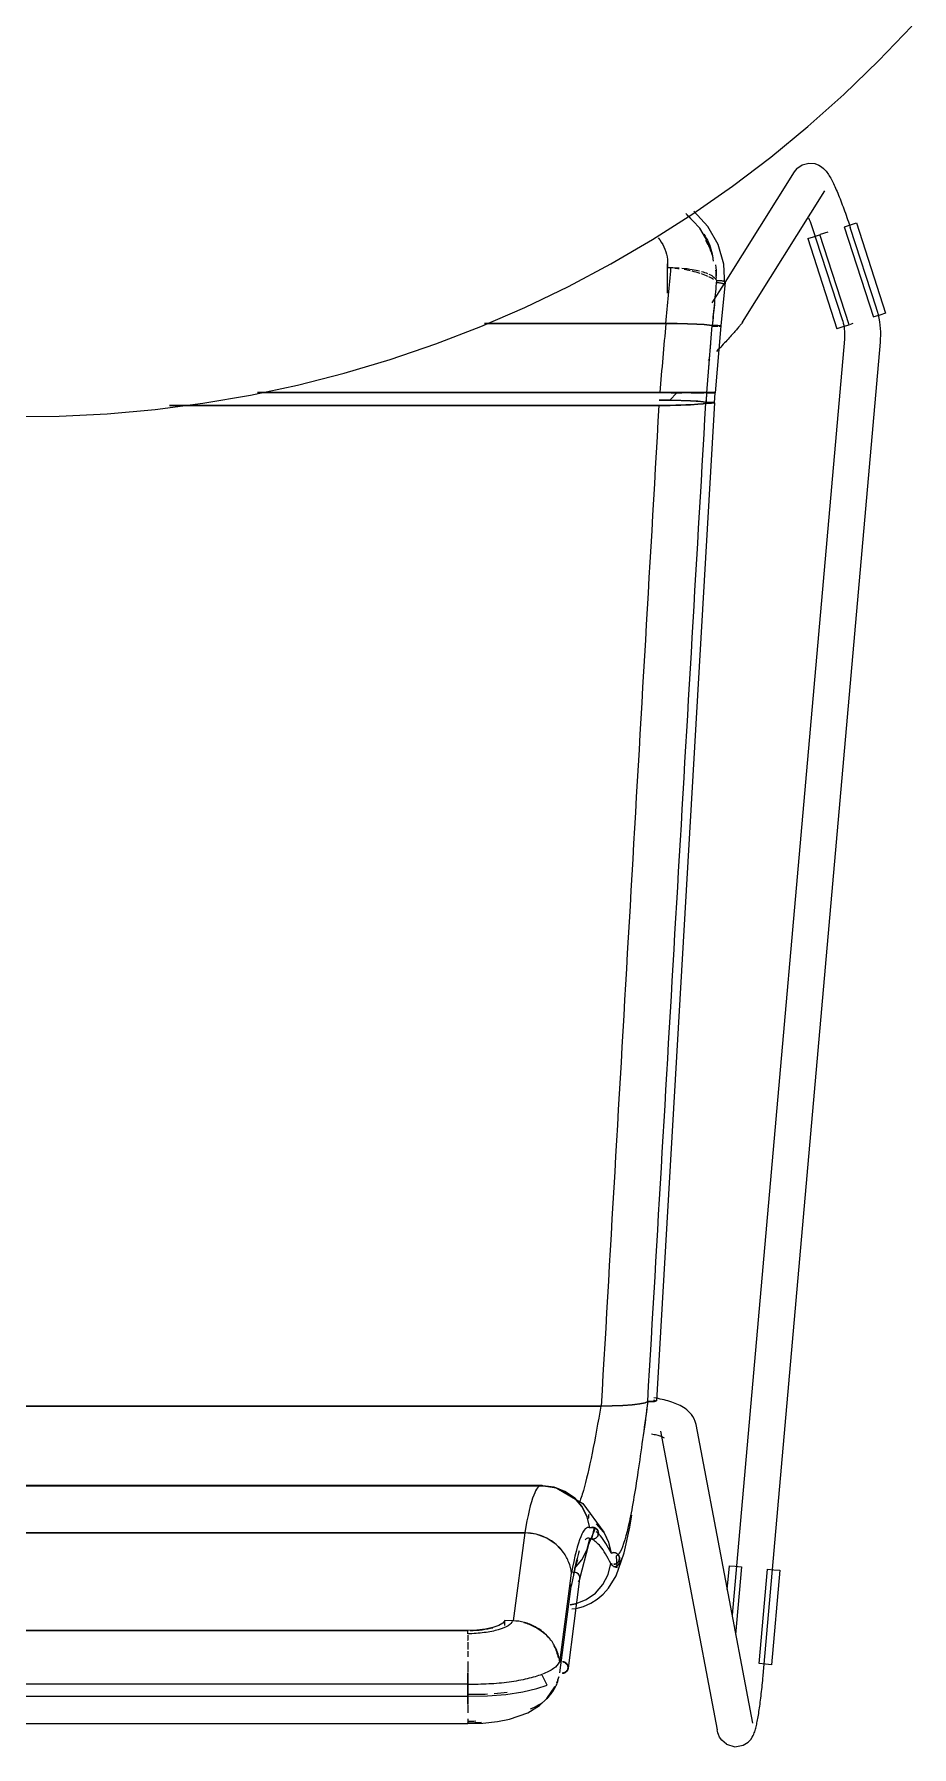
# Model space of a CAD drawing. Header units: millimetres. Extents: x 155927 to 317870, y -36033 to 97293.
# Drawn here: x 180503 to 180794, y 11464 to 12033 of the extents above; entities that cross this region are included whole.
import ezdxf

# ---------------------------------------------------------------- set-up
doc = ezdxf.new("R2010")
doc.units = ezdxf.units.MM
doc.header["$MEASUREMENT"] = 0
doc.layers.add('I-FURN', color=8, linetype='CONTINUOUS', lineweight=9)

msp = doc.modelspace()

# ---------------------------------------------------------------- linework, layer by layer
at = {"layer": 'I-FURN'}
for p, q in [((180783.28, 12024.23), (180794.32, 12035.81)), ((180771.78, 12013.1), (180783.28, 12024.23)), ((180759.85, 12002.44), (180771.78, 12013.1)), ((180747.5, 11992.27), (180759.85, 12002.44)), ((180734.76, 11982.6), (180747.5, 11992.27)), ((180755.25, 11987.37), (180732.22, 11950.6)), ((180756.15, 11988.49), (180755.25, 11987.37)), ((180756.15, 11988.49), (180757.88, 11989.71)), ((180757.88, 11989.71), (180760.11, 11990.3)), ((180760.11, 11990.3), (180762.08, 11990.13)), ((180762.08, 11990.13), (180763.46, 11989.61)), ((180763.46, 11989.61), (180764.37, 11989.04)), ((180764.37, 11989.04), (180765, 11988.52)), ((180765, 11988.52), (180765.47, 11988.06)), ((180765.47, 11988.06), (180765.84, 11987.63)), ((180765.84, 11987.63), (180766.15, 11987.23)), ((180766.15, 11987.23), (180766.43, 11986.84)), ((180766.43, 11986.84), (180766.68, 11986.45)), ((180766.68, 11986.45), (180766.92, 11986.06)), ((180766.92, 11986.06), (180767.16, 11985.66)), ((180721.64, 11973.44), (180734.76, 11982.6)), ((180738.12, 11937.41), (180765.42, 11981)), ((180767.16, 11985.66), (180767.39, 11985.25)), ((180767.39, 11985.25), (180767.62, 11984.82)), ((180767.62, 11984.82), (180767.85, 11984.38)), ((180767.85, 11984.38), (180768.08, 11983.93)), ((180768.08, 11983.93), (180768.31, 11983.45)), ((180768.31, 11983.45), (180768.54, 11982.96)), ((180768.54, 11982.96), (180768.78, 11982.45)), ((180768.78, 11982.45), (180769.01, 11981.92)), ((180769.01, 11981.92), (180769.25, 11981.38)), ((180769.25, 11981.38), (180769.5, 11980.82)), ((180769.5, 11980.82), (180769.74, 11980.24)), ((180769.74, 11980.24), (180769.99, 11979.64)), ((180769.99, 11979.64), (180770.24, 11979.03)), ((180770.24, 11979.03), (180770.49, 11978.41)), ((180770.49, 11978.41), (180770.74, 11977.77)), ((180770.74, 11977.77), (180770.99, 11977.11)), ((180770.99, 11977.11), (180771.25, 11976.45)), ((180771.25, 11976.45), (180771.5, 11975.77)), ((180771.5, 11975.77), (180771.76, 11975.08)), ((180771.76, 11975.08), (180772.01, 11974.38)), ((180708.16, 11964.82), (180721.64, 11973.44)), ((180723.93, 11968.6), (180719.25, 11973.51)), ((180726.62, 11969.18), (180721.87, 11974.33)), ((180730.01, 11963.17), (180726.62, 11969.18)), ((180760.06, 11972.11), (180760.29, 11971.49)), ((180760.29, 11971.49), (180760.53, 11970.85)), ((180760.53, 11970.85), (180760.76, 11970.21)), ((180760.76, 11970.21), (180761, 11969.55)), ((180761, 11969.55), (180761.23, 11968.88)), ((180771.89, 11969.09), (180781.58, 11939.09)), ((180772.01, 11974.38), (180772.27, 11973.68)), ((180772.01, 11969.13), (180773.98, 11969.77)), ((180772.27, 11973.68), (180772.52, 11972.96)), ((180772.52, 11972.96), (180772.77, 11972.24)), ((180772.77, 11972.24), (180773.02, 11971.51)), ((180773.02, 11971.51), (180773.27, 11970.78)), ((180773.27, 11970.78), (180773.52, 11970.04)), ((180773.52, 11970.04), (180773.76, 11969.3)), ((180773.76, 11969.3), (180773.91, 11968.84)), ((180773.98, 11969.77), (180775.93, 11970.4)), ((180775.93, 11970.4), (180785.62, 11940.39)), ((180694.35, 11956.74), (180708.16, 11964.82)), ((180727.3, 11962.77), (180723.93, 11968.6)), ((180759.78, 11965.18), (180761.73, 11965.81)), ((180759.78, 11965.18), (180769.47, 11935.18)), ((180761.23, 11968.88), (180761.47, 11968.21)), ((180761.47, 11968.21), (180761.7, 11967.53)), ((180761.7, 11967.53), (180761.93, 11966.85)), ((180761.73, 11965.81), (180763.7, 11966.45)), ((180761.93, 11966.85), (180762.16, 11966.16)), ((180762.16, 11966.16), (180762.39, 11965.46)), ((180762.39, 11965.46), (180762.5, 11965.14)), ((180762.5, 11965.14), (180771.21, 11938.32)), ((180773.51, 11936.48), (180763.82, 11966.49)), ((180766.4, 11967.32), (180763.92, 11966.52)), ((180782.63, 11942.03), (180773.91, 11968.84)), ((180731.88, 11956.65), (180730.01, 11963.17)), ((180680.23, 11949.22), (180694.35, 11956.74)), ((180713.17, 11955.53), (180714.22, 11955.53)), ((180713.23, 11947.02), (180713.23, 11956.77)), ((180732.17, 11949.74), (180731.88, 11956.65)), ((180665.82, 11942.28), (180680.23, 11949.22)), ((180731.99, 11950.23), (180727.95, 11943.78)), ((180732.29, 11950.64), (180730.87, 11936.15)), ((180651.14, 11935.91), (180665.82, 11942.28)), ((180782.64, 11941.98), (180782.63, 11942.03)), ((180782.97, 11940.89), (180782.64, 11941.98)), ((180783.25, 11939.78), (180782.97, 11940.89)), ((180636.22, 11930.14), (180651.14, 11935.91)), ((180712.52, 11936.98), (180652.4, 11936.98)), ((180652.4, 11936.98), (180712.52, 11936.98)), ((180716.28, 11936.95), (180712.52, 11936.98)), ((180712.64, 11936.98), (180716.28, 11936.95)), ((180716.37, 11936.95), (180719.82, 11936.88)), ((180719.81, 11936.88), (180716.38, 11936.95)), ((180722.91, 11936.76), (180719.81, 11936.88)), ((180719.88, 11936.87), (180722.92, 11936.76)), ((180725.39, 11936.61), (180722.91, 11936.76)), ((180722.95, 11936.76), (180725.39, 11936.61)), ((180727.13, 11936.43), (180725.39, 11936.61)), ((180725.41, 11936.61), (180727.13, 11936.43)), ((180727.13, 11936.43), (180728.01, 11936.24)), ((180728.02, 11936.24), (180727.13, 11936.43)), ((180728.01, 11936.24), (180728.48, 11936.25)), ((180728.49, 11936.25), (180728.02, 11936.24)), ((180728.03, 11936.05), (180728.5, 11936.04)), ((180728.5, 11936.04), (180728.03, 11936.05)), ((180728.48, 11936.25), (180728.98, 11936.25)), ((180728.99, 11936.25), (180728.49, 11936.25)), ((180728.5, 11936.04), (180729, 11936.04)), ((180729, 11936.04), (180728.5, 11936.04)), ((180728.98, 11936.25), (180729.47, 11936.24)), ((180729.48, 11936.24), (180728.99, 11936.25)), ((180729, 11936.04), (180729.49, 11936.05)), ((180729.49, 11936.05), (180729, 11936.04)), ((180730.86, 11936.15), (180729.04, 11913.94)), ((180729.47, 11936.24), (180729.93, 11936.23)), ((180729.93, 11936.23), (180729.48, 11936.24)), ((180729.49, 11936.05), (180729.94, 11936.06)), ((180729.94, 11936.06), (180729.49, 11936.05)), ((180730.31, 11936.22), (180729.93, 11936.23)), ((180729.93, 11936.23), (180730.31, 11936.22)), ((180730.61, 11936.2), (180730.31, 11936.22)), ((180730.31, 11936.22), (180730.6, 11936.2)), ((180730.32, 11936.07), (180730.62, 11936.1)), ((180730.61, 11936.1), (180730.32, 11936.07)), ((180730.8, 11936.17), (180730.61, 11936.2)), ((180730.8, 11936.12), (180730.61, 11936.1)), ((180730.62, 11936.1), (180730.8, 11936.12)), ((180730.8, 11936.17), (180730.86, 11936.15)), ((180730.87, 11936.15), (180730.8, 11936.17)), ((180730.8, 11936.12), (180730.87, 11936.15)), ((180730.86, 11936.15), (180730.8, 11936.12)), ((180736.11, 11934.89), (180735.86, 11934.59)), ((180736.36, 11935.17), (180736.11, 11934.89)), ((180736.59, 11935.43), (180736.36, 11935.17)), ((180736.8, 11935.69), (180736.59, 11935.43)), ((180737, 11935.93), (180736.8, 11935.69)), ((180737.19, 11936.16), (180737, 11935.93)), ((180737.37, 11936.38), (180737.19, 11936.16)), ((180737.54, 11936.6), (180737.37, 11936.38)), ((180737.72, 11936.83), (180737.54, 11936.6)), ((180737.9, 11937.09), (180737.72, 11936.83)), ((180738.12, 11937.41), (180737.9, 11937.09)), ((180771.42, 11935.81), (180769.47, 11935.18)), ((180771.21, 11938.32), (180771.4, 11937.68)), ((180771.4, 11937.68), (180771.57, 11937.04)), ((180773.39, 11936.44), (180771.42, 11935.81)), ((180771.57, 11937.04), (180771.71, 11936.4)), ((180771.71, 11936.4), (180771.83, 11935.74)), ((180771.83, 11935.74), (180771.91, 11935.09)), ((180771.91, 11935.09), (180771.98, 11934.43)), ((180774.77, 11936.89), (180773.61, 11936.51)), ((180783.67, 11939.76), (180781.7, 11939.13)), ((180783.49, 11938.67), (180783.25, 11939.78)), ((180783.69, 11937.54), (180783.49, 11938.67)), ((180785.62, 11940.39), (180783.67, 11939.76)), ((180783.84, 11936.41), (180783.69, 11937.54)), ((180783.95, 11935.27), (180783.84, 11936.41)), ((180784.01, 11934.13), (180783.95, 11935.27)), ((180621.08, 11924.97), (180636.22, 11930.14)), ((180730.84, 11929.11), (180730.4, 11928.63)), ((180731.27, 11929.57), (180730.84, 11929.11)), ((180731.69, 11930.02), (180731.27, 11929.57)), ((180732.11, 11930.47), (180731.69, 11930.02)), ((180732.51, 11930.9), (180732.11, 11930.47)), ((180732.9, 11931.33), (180732.51, 11930.9)), ((180733.28, 11931.74), (180732.9, 11931.33)), ((180733.65, 11932.14), (180733.28, 11931.74)), ((180734.01, 11932.53), (180733.65, 11932.14)), ((180734.35, 11932.91), (180734.01, 11932.53)), ((180734.68, 11933.27), (180734.35, 11932.91)), ((180771.95, 11931.76), (180734.67, 11507.41)), ((180734.99, 11933.62), (180734.68, 11933.27)), ((180735.3, 11933.96), (180734.99, 11933.62)), ((180735.58, 11934.28), (180735.3, 11933.96)), ((180735.86, 11934.59), (180735.58, 11934.28)), ((180744.96, 11487.39), (180783.91, 11930.71)), ((180772, 11932.44), (180771.96, 11931.78)), ((180771.96, 11931.78), (180771.96, 11931.76)), ((180771.98, 11934.43), (180772.01, 11933.77)), ((180772.02, 11933.11), (180772, 11932.44)), ((180772.01, 11933.77), (180772.02, 11933.11)), ((180783.91, 11930.71), (180783.99, 11931.85)), ((180783.99, 11931.85), (180784.02, 11932.99)), ((180784.02, 11932.99), (180784.01, 11934.13)), ((180605.75, 11920.4), (180621.08, 11924.97)), ((180727.14, 11925.19), (180726.65, 11924.68)), ((180729.95, 11928.16), (180729.49, 11927.67)), ((180730.4, 11928.63), (180729.95, 11928.16)), ((180590.24, 11916.46), (180605.75, 11920.4)), ((180558.82, 11910.44), (180574.59, 11913.13)), ((180574.59, 11913.13), (180590.24, 11916.46)), ((180576.94, 11914.01), (180710.58, 11914.01)), ((180710.58, 11914.01), (180576.94, 11914.01)), ((180710.58, 11914.01), (180714.36, 11914.01)), ((180714.36, 11914.01), (180710.58, 11914.01)), ((180713.8, 11911.33), (180716.37, 11914)), ((180714.36, 11914.01), (180717.93, 11914)), ((180717.93, 11914), (180714.36, 11914.01)), ((180717.92, 11913.89), (180714.37, 11913.88)), ((180714.37, 11913.88), (180717.93, 11913.89)), ((180717.93, 11914), (180721.06, 11913.99)), ((180721.06, 11913.99), (180717.93, 11914)), ((180723.54, 11913.91), (180721.05, 11913.9)), ((180721.05, 11913.9), (180723.55, 11913.91)), ((180723.57, 11913.98), (180721.06, 11913.99)), ((180721.07, 11913.99), (180723.56, 11913.98)), ((180725.3, 11913.92), (180723.54, 11913.91)), ((180723.55, 11913.91), (180725.3, 11913.92)), ((180723.57, 11913.98), (180725.31, 11913.97)), ((180725.32, 11913.97), (180723.57, 11913.98)), ((180725.31, 11913.97), (180726.2, 11913.95)), ((180726.2, 11913.95), (180725.32, 11913.97)), ((180726.66, 11913.94), (180726.19, 11913.94)), ((180726.2, 11913.95), (180726.67, 11913.95)), ((180726.67, 11913.95), (180726.2, 11913.95)), ((180726.2, 11913.94), (180726.67, 11913.94)), ((180727.16, 11913.94), (180726.66, 11913.94)), ((180726.67, 11913.95), (180727.17, 11913.95)), ((180727.17, 11913.95), (180726.67, 11913.95)), ((180726.67, 11913.94), (180727.16, 11913.94)), ((180727.65, 11913.94), (180727.16, 11913.94)), ((180727.16, 11913.94), (180727.65, 11913.94)), ((180727.17, 11913.95), (180727.66, 11913.95)), ((180727.66, 11913.95), (180727.17, 11913.95)), ((180728.1, 11913.94), (180727.65, 11913.94)), ((180727.65, 11913.94), (180728.11, 11913.94)), ((180727.66, 11913.95), (180728.11, 11913.95)), ((180728.11, 11913.95), (180727.66, 11913.95)), ((180728.48, 11913.94), (180728.1, 11913.94)), ((180728.11, 11913.95), (180728.49, 11913.95)), ((180728.49, 11913.95), (180728.11, 11913.95)), ((180728.11, 11913.94), (180728.49, 11913.94)), ((180728.78, 11913.94), (180728.48, 11913.94)), ((180728.49, 11913.95), (180728.78, 11913.95)), ((180728.79, 11913.95), (180728.49, 11913.95)), ((180728.49, 11913.94), (180728.78, 11913.94)), ((180728.77, 11910.59), (180729.04, 11913.94)), ((180728.78, 11913.95), (180728.97, 11913.95)), ((180728.97, 11913.94), (180728.78, 11913.94)), ((180728.78, 11913.94), (180728.97, 11913.94)), ((180728.97, 11913.95), (180728.79, 11913.95)), ((180728.97, 11913.95), (180729.04, 11913.94)), ((180729.04, 11913.94), (180728.97, 11913.95)), ((180729.04, 11913.94), (180728.97, 11913.94)), ((180728.97, 11913.94), (180729.04, 11913.94)), ((180511.04, 11906.17), (180527.02, 11906.95)), ((180527.02, 11906.95), (180542.95, 11908.38)), ((180542.95, 11908.38), (180558.82, 11910.44)), ((180547.71, 11909.69), (180710.31, 11909.69)), ((180710.31, 11909.69), (180547.71, 11909.69)), ((180728.76, 11910.59), (180709.48, 11578.68)), ((180710.31, 11909.69), (180714.1, 11909.72)), ((180714.1, 11911.45), (180710.42, 11911.48)), ((180717.65, 11911.37), (180714.1, 11911.45)), ((180714.1, 11909.72), (180717.66, 11909.8)), ((180720.77, 11911.25), (180717.65, 11911.37)), ((180717.66, 11909.8), (180720.79, 11909.92)), ((180723.27, 11911.09), (180720.77, 11911.25)), ((180720.79, 11909.92), (180723.29, 11910.08)), ((180725.02, 11910.9), (180723.27, 11911.09)), ((180723.29, 11910.08), (180725.04, 11910.28)), ((180725.92, 11910.69), (180725.02, 11910.9)), ((180725.04, 11910.28), (180725.93, 11910.49)), ((180726.39, 11910.69), (180725.92, 11910.69)), ((180725.93, 11910.49), (180726.4, 11910.48)), ((180726.89, 11910.7), (180726.39, 11910.69)), ((180726.4, 11910.48), (180726.9, 11910.47)), ((180727.38, 11910.69), (180726.89, 11910.7)), ((180726.9, 11910.47), (180727.39, 11910.48)), ((180727.83, 11910.68), (180727.38, 11910.69)), ((180727.39, 11910.48), (180727.84, 11910.49)), ((180728.21, 11910.66), (180727.83, 11910.68)), ((180727.84, 11910.49), (180728.22, 11910.51)), ((180728.51, 11910.64), (180728.21, 11910.66)), ((180728.22, 11910.51), (180728.51, 11910.53)), ((180728.7, 11910.61), (180728.51, 11910.64)), ((180728.51, 11910.53), (180728.7, 11910.56)), ((180728.76, 11910.59), (180728.7, 11910.61)), ((180728.7, 11910.56), (180728.76, 11910.59)), ((180495.04, 11906.02), (180511.04, 11906.17)), ((180307.66, 11576.96), (180691.06, 11576.96)), ((180691.06, 11576.96), (180307.66, 11576.96)), ((180691.06, 11576.96), (180694.83, 11577.02)), ((180694.83, 11577.02), (180691.14, 11576.96)), ((180694.83, 11577.02), (180698.36, 11577.17)), ((180698.37, 11577.17), (180694.89, 11577.02)), ((180698.36, 11577.17), (180701.47, 11577.41)), ((180701.47, 11577.41), (180698.41, 11577.17)), ((180701.47, 11577.41), (180703.96, 11577.72)), ((180703.96, 11577.72), (180701.5, 11577.41)), ((180703.96, 11577.72), (180705.71, 11578.09)), ((180705.71, 11578.09), (180703.97, 11577.72)), ((180706.61, 11578.49), (180705.71, 11578.09)), ((180705.71, 11578.09), (180706.61, 11578.49)), ((180706.61, 11578.49), (180707.08, 11578.47)), ((180707.08, 11578.47), (180706.61, 11578.49)), ((180707.08, 11578.47), (180707.58, 11578.47)), ((180707.58, 11578.47), (180707.08, 11578.47)), ((180707.58, 11578.47), (180708.07, 11578.47)), ((180708.07, 11578.47), (180707.58, 11578.47)), ((180708.07, 11578.47), (180708.52, 11578.5)), ((180708.53, 11578.5), (180708.07, 11578.47)), ((180708.52, 11578.5), (180708.91, 11578.53)), ((180708.91, 11578.53), (180708.53, 11578.5)), ((180708.94, 11578.82), (180708.56, 11578.86)), ((180708.56, 11578.86), (180708.94, 11578.82)), ((180709.37, 11579.58), (180708.67, 11579.7)), ((180708.91, 11578.53), (180709.21, 11578.57)), ((180709.21, 11578.57), (180708.91, 11578.53)), ((180709.23, 11578.78), (180708.94, 11578.82)), ((180708.94, 11578.82), (180709.23, 11578.78)), ((180710.06, 11579.46), (180709.37, 11579.58)), ((180709.47, 11578.68), (180709.41, 11578.73)), ((180709.42, 11578.73), (180709.48, 11578.68)), ((180710.75, 11579.32), (180710.06, 11579.46)), ((180711.41, 11579.18), (180710.75, 11579.32)), ((180712.07, 11579.03), (180711.41, 11579.18)), ((180712.71, 11578.87), (180712.07, 11579.03)), ((180713.34, 11578.69), (180712.71, 11578.87)), ((180713.96, 11578.51), (180713.34, 11578.69)), ((180714.56, 11578.32), (180713.96, 11578.51)), ((180715.16, 11578.11), (180714.56, 11578.32)), ((180715.74, 11577.89), (180715.16, 11578.11)), ((180716.31, 11577.66), (180715.74, 11577.89)), ((180716.87, 11577.4), (180716.31, 11577.66)), ((180717.42, 11577.13), (180716.87, 11577.4)), ((180717.95, 11576.84), (180717.42, 11577.13)), ((180718.5, 11576.52), (180717.95, 11576.84)), ((180719.03, 11576.16), (180718.5, 11576.52)), ((180719.56, 11575.76), (180719.03, 11576.16)), ((180720.09, 11575.31), (180719.56, 11575.76)), ((180720.62, 11574.79), (180720.09, 11575.31)), ((180721.13, 11574.19), (180720.62, 11574.79)), ((180721.61, 11573.5), (180721.13, 11574.19)), ((180722.05, 11572.71), (180721.61, 11573.5)), ((180722.41, 11571.82), (180722.05, 11572.71)), ((180722.67, 11570.83), (180722.41, 11571.82)), ((180741.48, 11471.54), (180722.67, 11570.83)), ((180708.33, 11567.57), (180707.84, 11567.67)), ((180708.8, 11567.47), (180708.33, 11567.57)), ((180709.24, 11567.37), (180708.8, 11567.47)), ((180709.67, 11567.26), (180709.24, 11567.37)), ((180710.06, 11567.15), (180709.67, 11567.26)), ((180710.43, 11567.04), (180710.06, 11567.15)), ((180710.76, 11566.94), (180710.43, 11567.04)), ((180711.07, 11566.83), (180710.76, 11566.94)), ((180710.88, 11568.6), (180729.69, 11469.3)), ((180711.33, 11566.73), (180711.07, 11566.83)), ((180711.57, 11566.63), (180711.33, 11566.73)), ((180711.76, 11566.55), (180711.57, 11566.63)), ((180711.91, 11566.47), (180711.76, 11566.55)), ((180712, 11566.42), (180711.91, 11566.47)), ((180712.07, 11566.38), (180712, 11566.42)), ((180712.1, 11566.37), (180712.07, 11566.38)), ((180326.97, 11550.46), (180671.75, 11550.46)), ((180671.75, 11550.46), (180326.97, 11550.46)), ((180671.21, 11550.61), (180366.41, 11550.61)), ((180671.21, 11550.61), (180676.25, 11549.81)), ((180675.54, 11549.98), (180671.75, 11550.46)), ((180671.75, 11550.45), (180675.54, 11549.98)), ((180675.54, 11549.98), (180679.11, 11548.61)), ((180679.11, 11548.62), (180675.54, 11549.98)), ((180676.25, 11549.81), (180679.43, 11548.44)), ((180676.4, 11549.74), (180685.05, 11544.63)), ((180682.25, 11546.45), (180679.11, 11548.62)), ((180679.11, 11548.61), (180682.25, 11546.44)), ((180684.76, 11543.58), (180682.25, 11546.45)), ((180682.25, 11546.44), (180684.75, 11543.57)), ((180684.75, 11543.57), (180686.5, 11540.18)), ((180686.51, 11540.18), (180684.76, 11543.58)), ((180685.05, 11544.63), (180692.04, 11535.09)), ((180687.4, 11536.47), (180686.51, 11540.18)), ((180687.05, 11531.11), (180689.22, 11536.43)), ((180687.4, 11536.46), (180687.87, 11536.63)), ((180687.87, 11536.63), (180687.4, 11536.47)), ((180688.37, 11536.67), (180687.87, 11536.63)), ((180687.87, 11536.63), (180688.37, 11536.66)), ((180688.08, 11532.68), (180688.92, 11536.57)), ((180688.86, 11536.58), (180688.37, 11536.67)), ((180688.37, 11536.66), (180688.86, 11536.58)), ((180688.86, 11536.58), (180689.31, 11536.38)), ((180689.31, 11536.38), (180688.86, 11536.58)), ((180689.31, 11536.38), (180689.69, 11536.07)), ((180689.7, 11536.07), (180689.31, 11536.38)), ((180689.58, 11537.85), (180691.98, 11535.01)), ((180691.99, 11535.01), (180689.59, 11537.85)), ((180698.74, 11528.18), (180700.63, 11536.7)), ((180700.63, 11536.7), (180701.37, 11540.76)), ((180333, 11534.86), (180665.72, 11534.86)), ((180665.72, 11534.86), (180333, 11534.86)), ((180665.72, 11534.86), (180661.86, 11505.58)), ((180669.49, 11534.38), (180665.72, 11534.86)), ((180673.03, 11533.06), (180669.49, 11534.38)), ((180676.14, 11530.99), (180673.03, 11533.06)), ((180678.63, 11528.25), (180676.14, 11530.99)), ((180684.08, 11519.5), (180687.05, 11531.11)), ((180686.51, 11529.25), (180687.4, 11532.96)), ((180687.87, 11532.8), (180687.4, 11532.96)), ((180687.4, 11532.96), (180687.87, 11532.8)), ((180688.37, 11532.76), (180687.87, 11532.8)), ((180687.87, 11532.8), (180688.37, 11532.76)), ((180688.86, 11532.84), (180688.37, 11532.76)), ((180688.37, 11532.76), (180688.86, 11532.84)), ((180689.31, 11533.05), (180688.86, 11532.84)), ((180688.86, 11532.84), (180689.31, 11533.04)), ((180689.69, 11533.36), (180689.31, 11533.05)), ((180689.31, 11533.04), (180689.7, 11533.36)), ((180689.69, 11536.07), (180689.99, 11535.66)), ((180689.99, 11533.76), (180689.69, 11533.36)), ((180689.99, 11535.66), (180689.7, 11536.07)), ((180689.7, 11533.36), (180689.99, 11533.76)), ((180689.99, 11535.66), (180690.17, 11535.2)), ((180690.18, 11535.2), (180689.99, 11535.66)), ((180690.17, 11534.22), (180689.99, 11533.76)), ((180689.99, 11533.76), (180690.18, 11534.22)), ((180690.17, 11535.2), (180690.24, 11534.71)), ((180690.24, 11534.71), (180690.17, 11534.22)), ((180690.25, 11534.71), (180690.18, 11535.2)), ((180690.18, 11534.22), (180690.25, 11534.71)), ((180691.98, 11535.01), (180693.62, 11531.69)), ((180693.63, 11531.69), (180691.99, 11535.01)), ((180692.04, 11535.09), (180692.93, 11533.34)), ((180693.62, 11531.69), (180694.41, 11528.08)), ((180694.41, 11528.08), (180693.63, 11531.69)), ((180682.25, 11522.98), (180684.76, 11525.85)), ((180683.25, 11525.88), (180682.49, 11523.44)), ((180684.76, 11525.85), (180686.51, 11529.25)), ((180694.41, 11528.08), (180694.89, 11528.23)), ((180694.89, 11528.23), (180694.41, 11528.08)), ((180694.89, 11528.23), (180695.39, 11528.26)), ((180695.39, 11528.26), (180694.89, 11528.23)), ((180695.39, 11528.26), (180695.88, 11528.17)), ((180695.88, 11528.17), (180695.39, 11528.26)), ((180695.88, 11528.17), (180696.33, 11527.96)), ((180696.33, 11527.96), (180695.88, 11528.17)), ((180696.07, 11520.55), (180698.74, 11528.18)), ((180696.44, 11523.35), (180696.24, 11527.19)), ((180696.67, 11524.96), (180696.28, 11524.65)), ((180696.28, 11524.65), (180696.67, 11524.96)), ((180696.33, 11527.96), (180696.7, 11527.64)), ((180696.71, 11527.64), (180696.33, 11527.96)), ((180696.97, 11525.36), (180696.67, 11524.96)), ((180696.67, 11524.96), (180696.97, 11525.35)), ((180696.7, 11527.64), (180696.99, 11527.24)), ((180697, 11527.24), (180696.71, 11527.64)), ((180697.16, 11525.81), (180696.97, 11525.36)), ((180696.97, 11525.35), (180697.17, 11525.81)), ((180696.99, 11527.24), (180697.18, 11526.78)), ((180697.18, 11526.78), (180697, 11527.24)), ((180697.23, 11526.29), (180697.16, 11525.81)), ((180697.17, 11525.81), (180697.24, 11526.29)), ((180697.18, 11526.78), (180697.23, 11526.29)), ((180697.24, 11526.29), (180697.18, 11526.78)), ((180677.42, 11491.78), (180681.26, 11521.48)), ((180680.24, 11489.8), (180684.09, 11519.58)), ((180682.49, 11523.44), (180681.12, 11517.15)), ((180682.23, 11521.67), (180681.73, 11521.64)), ((180682.72, 11521.6), (180682.23, 11521.67)), ((180683.17, 11521.4), (180682.72, 11521.6)), ((180683.56, 11521.1), (180683.17, 11521.4)), ((180683.85, 11520.72), (180683.56, 11521.1)), ((180684.04, 11520.28), (180683.85, 11520.72)), ((180683.85, 11518.9), (180684.04, 11519.34)), ((180684.11, 11519.81), (180684.04, 11520.28)), ((180684.04, 11519.34), (180684.11, 11519.81)), ((180691.72, 11517.64), (180693.46, 11520.96)), ((180693.46, 11520.96), (180694.36, 11524.59)), ((180693.57, 11516.43), (180696.07, 11520.55)), ((180694.83, 11524.43), (180694.36, 11524.59)), ((180694.36, 11524.59), (180694.83, 11524.42)), ((180695.27, 11523.67), (180696.44, 11523.35)), ((180695.82, 11524.46), (180695.33, 11524.38)), ((180695.33, 11524.38), (180695.83, 11524.46)), ((180696.28, 11524.65), (180695.82, 11524.46)), ((180695.83, 11524.46), (180696.28, 11524.65)), ((180733.63, 11523.89), (180732.93, 11516)), ((180733.63, 11523.89), (180735.67, 11523.71)), ((180735.67, 11523.71), (180737.73, 11523.53)), ((180735.88, 11501.04), (180737.86, 11523.52)), ((180746.3, 11522.78), (180743.54, 11491.37)), ((180746.43, 11522.77), (180748.49, 11522.59)), ((180750.54, 11522.41), (180747.78, 11491)), ((180748.49, 11522.59), (180750.54, 11522.41)), ((180677.4, 11488.24), (180681.24, 11517.93)), ((180683.56, 11518.51), (180683.85, 11518.9)), ((180686.15, 11512.64), (180689.24, 11514.81)), ((180689.24, 11514.81), (180691.72, 11517.64)), ((180689.85, 11512.79), (180691.83, 11514.47)), ((180691.83, 11514.47), (180693.57, 11516.43)), ((180682.63, 11511.25), (180680.89, 11510.87)), ((180680.9, 11510.87), (180682.64, 11511.24)), ((180681.36, 11509.58), (180682.78, 11509.73)), ((180682.64, 11511.24), (180686.15, 11512.64)), ((180682.78, 11509.73), (180685.29, 11510.38)), ((180685.29, 11510.38), (180687.65, 11511.41)), ((180687.65, 11511.41), (180689.85, 11512.79)), ((180646.79, 11502.39), (180351.93, 11502.39)), ((180351.93, 11502.33), (180646.79, 11502.33)), ((180649.82, 11502.5), (180646.79, 11502.39)), ((180652.67, 11502.82), (180649.82, 11502.5)), ((180655.17, 11503.33), (180652.67, 11502.82)), ((180657.15, 11504), (180655.17, 11503.33)), ((180658.5, 11504.79), (180657.15, 11504)), ((180659.14, 11505.65), (180658.5, 11504.79)), ((180659.14, 11503.98), (180659.14, 11505.65)), ((180661.86, 11505.58), (180659.14, 11505.65)), ((180659.14, 11503.98), (180659.14, 11505.63)), ((180646.79, 11500.8), (180646.79, 11499.2)), ((180646.79, 11499), (180646.79, 11499.15)), ((180646.79, 11498.48), (180646.79, 11496.02)), ((180646.79, 11495.49), (180646.79, 11493.65)), ((180646.79, 11492.03), (180646.79, 11488.47)), ((180677.85, 11491.77), (180678.17, 11494.21)), ((180745.73, 11491.17), (180743.67, 11491.36)), ((180747.78, 11491), (180745.73, 11491.17)), ((180646.79, 11484.46), (180646.79, 11488.27)), ((180646.79, 11488.27), (180646.79, 11484.46)), ((180673.21, 11484.22), (180671.46, 11487.76)), ((180744.66, 11484.24), (180744.74, 11484.98)), ((180744.74, 11484.98), (180744.81, 11485.73)), ((180744.81, 11485.73), (180744.88, 11486.48)), ((180744.88, 11486.48), (180744.95, 11487.23)), ((180744.95, 11487.23), (180744.96, 11487.39)), ((180646.79, 11484.49), (180351.93, 11484.49)), ((180351.93, 11480.53), (180646.79, 11480.53)), ((180646.79, 11484.38), (180646.79, 11480.53)), ((180646.79, 11484.16), (180646.79, 11484.38)), ((180646.79, 11483.82), (180646.79, 11484.16)), ((180646.79, 11483.41), (180646.79, 11483.82)), ((180646.79, 11482.93), (180646.79, 11483.41)), ((180646.79, 11482.43), (180646.79, 11482.93)), ((180646.79, 11481.94), (180646.79, 11482.43)), ((180646.79, 11481.49), (180646.79, 11481.94)), ((180646.79, 11481.1), (180646.79, 11481.49)), ((180646.79, 11480.79), (180646.79, 11481.1)), ((180646.79, 11480.6), (180646.79, 11480.79)), ((180646.79, 11477.75), (180646.79, 11480.77)), ((180646.79, 11480.77), (180646.79, 11477.76)), ((180646.79, 11480.53), (180653.33, 11480.62)), ((180646.79, 11480.53), (180646.79, 11480.6)), ((180653.33, 11480.62), (180659.45, 11481.11)), ((180659.45, 11481.11), (180665.07, 11481.95)), ((180665.07, 11481.95), (180669.76, 11483.05)), ((180669.76, 11483.05), (180673.21, 11484.22)), ((180670.6, 11477.42), (180673.08, 11479.71)), ((180673.08, 11479.71), (180675.76, 11483.61)), ((180675.76, 11483.61), (180675.86, 11483.81)), ((180744.1, 11479.22), (180744.18, 11479.91)), ((180744.18, 11479.91), (180744.27, 11480.61)), ((180744.27, 11480.61), (180744.35, 11481.32)), ((180744.35, 11481.32), (180744.43, 11482.04)), ((180744.43, 11482.04), (180744.51, 11482.76)), ((180744.51, 11482.76), (180744.59, 11483.5)), ((180744.59, 11483.5), (180744.66, 11484.24)), ((180646.79, 11477.59), (180646.79, 11475.01)), ((180660.67, 11472.9), (180666.72, 11475.03)), ((180666.72, 11475.03), (180670.6, 11477.42)), ((180743.19, 11473.14), (180743.28, 11473.67)), ((180743.28, 11473.67), (180743.38, 11474.22)), ((180743.38, 11474.22), (180743.47, 11474.79)), ((180743.47, 11474.79), (180743.56, 11475.38)), ((180743.56, 11475.38), (180743.65, 11475.98)), ((180743.65, 11475.98), (180743.74, 11476.6)), ((180743.74, 11476.6), (180743.83, 11477.24)), ((180743.83, 11477.24), (180743.92, 11477.88)), ((180743.92, 11477.88), (180744.01, 11478.55)), ((180744.01, 11478.55), (180744.1, 11479.22)), ((180351.93, 11471.49), (180646.79, 11471.49)), ((180646.79, 11472.98), (180646.79, 11471.51)), ((180646.79, 11471.49), (180646.79, 11471.66)), ((180646.79, 11471.49), (180651.82, 11471.6)), ((180651.82, 11471.6), (180656.64, 11472.11)), ((180656.64, 11472.11), (180660.67, 11472.9)), ((180729.78, 11468.89), (180729.69, 11469.3)), ((180729.92, 11468.37), (180729.78, 11468.89)), ((180730.13, 11467.75), (180729.92, 11468.37)), ((180741.63, 11467.41), (180741.85, 11467.88)), ((180741.85, 11467.88), (180742.02, 11468.31)), ((180742.02, 11468.31), (180742.16, 11468.72)), ((180742.16, 11468.72), (180742.28, 11469.11)), ((180742.28, 11469.11), (180742.4, 11469.51)), ((180742.4, 11469.51), (180742.51, 11469.91)), ((180742.51, 11469.91), (180742.61, 11470.32)), ((180742.61, 11470.32), (180742.71, 11470.75)), ((180742.71, 11470.75), (180742.81, 11471.19)), ((180742.81, 11471.19), (180742.9, 11471.65)), ((180742.9, 11471.65), (180743, 11472.13)), ((180743, 11472.13), (180743.1, 11472.63)), ((180743.1, 11472.63), (180743.19, 11473.14)), ((180730.5, 11466.95), (180730.13, 11467.75)), ((180731.25, 11465.87), (180730.5, 11466.95)), ((180732.83, 11464.55), (180731.25, 11465.87)), ((180732.83, 11464.55), (180735.58, 11463.71)), ((180735.58, 11463.71), (180738.34, 11464.2)), ((180738.34, 11464.2), (180739.99, 11465.24)), ((180739.99, 11465.24), (180740.85, 11466.15)), ((180740.85, 11466.15), (180741.33, 11466.85)), ((180741.33, 11466.85), (180741.63, 11467.41))]:
    msp.add_line(p, q, dxfattribs=at)
for centre, major_axis, ratio, start_param, end_param in [((180665.59, 11519.79), (-15.78, 0), 0.955139, 3.737469, 4.704147), ((180665.59, 11519.79), (-15.78, 0), 0.955139, 3.495799, 3.737346), ((180665.59, 11519.79), (-15.78, 0), 0.955139, 3.254129, 3.495629), ((180682.14, 11519.81), (-1.96, 0), 0.955139, 2.379629, 4.923331), ((180646.79, 11487.24), (0, -15.75), 0.000004, 2.669107, 2.851347), ((180646.79, 11475.77), (12.4, 0), 0.287441, 4.712389, 4.932602)]:
    msp.add_ellipse(centre, major_axis=major_axis, ratio=ratio, start_param=start_param, end_param=end_param, dxfattribs=at)
for points in [[(180719.61, 11973.05), (180720.06, 11972.68), (180720.51, 11972.3), (180720.95, 11971.91)], [(180714.22, 11955.53), (180713.96, 11952.5), (180713.42, 11946.36), (180712.83, 11940.11), (180712.52, 11936.98)], [(180713.22, 11957.05), (180713.23, 11956.54), (180713.21, 11956.03), (180713.17, 11955.53)], [(180714.22, 11955.53), (180715.17, 11955.52), (180716.09, 11955.49), (180717, 11955.43)], [(180717.05, 11955.11), (180716.58, 11955.18), (180716.11, 11955.23), (180715.63, 11955.28)], [(180720.74, 11954.46), (180720.1, 11954.6), (180719.43, 11954.74), (180718.75, 11954.86)], [(180724, 11953.61), (180723.2, 11953.86), (180722.32, 11954.09), (180721.4, 11954.31)], [(180726.62, 11952.62), (180725.99, 11952.92), (180725.24, 11953.19), (180724.42, 11953.46)], [(180724.47, 11954.25), (180725.2, 11954.04), (180725.84, 11953.81), (180726.44, 11953.56)], [(180728.44, 11951.55), (180728.03, 11951.87), (180727.51, 11952.2), (180726.87, 11952.51)], [(180729.11, 11956.47), (180729.3, 11955.24), (180729.34, 11953.98), (180729.34, 11952.72)], [(180729.41, 11952.02), (180729.4, 11952.92), (180729.34, 11953.82), (180729.23, 11954.71)], [(180729.45, 11951.19), (180729.21, 11948.75), (180728.74, 11943.8), (180728.26, 11938.76), (180728.02, 11936.24)], [(180732.11, 11949.89), (180732.07, 11949.93), (180731.94, 11950.03), (180731.65, 11950.16), (180731.26, 11950.28), (180730.8, 11950.37), (180730.31, 11950.44), (180729.81, 11950.47), (180729.5, 11950.47), (180729.35, 11950.46)], [(180728.74, 11943.14), (180728.51, 11940.85), (180728.28, 11938.55), (180728.05, 11936.24)], [(180712.64, 11936.98), (180712.29, 11933.15), (180711.95, 11929.33), (180711.61, 11925.5)], [(180726.2, 11913.95), (180726.5, 11917.67), (180727.11, 11925.11), (180727.71, 11932.53), (180728.01, 11936.24)], [(180711.61, 11925.5), (180711.26, 11921.67), (180710.92, 11917.84), (180710.58, 11914.01)], [(180726.19, 11913.94), (180726.15, 11913.4), (180726.06, 11912.31), (180725.97, 11911.23), (180725.92, 11910.69)], [(180726.2, 11913.95), (180726.15, 11913.37), (180726.07, 11912.22), (180725.98, 11911.06), (180725.93, 11910.49)], [(180710.31, 11909.69), (180707.12, 11854.17), (180703.92, 11798.64), (180700.72, 11743.2)], [(180706.61, 11578.49), (180709.83, 11633.72), (180716.27, 11744.32), (180722.71, 11855.08), (180725.93, 11910.49)], [(180725.92, 11910.69), (180726.52, 11910.7), (180728.03, 11910.7), (180728.77, 11910.62), (180728.77, 11910.59)], [(180700.72, 11743.2), (180697.53, 11687.74), (180694.33, 11632.32), (180691.14, 11576.96)], [(180706.59, 11578.48), (180706.2, 11575.35), (180705.8, 11572.19), (180705.41, 11569.08)], [(180671.75, 11550.45), (180671.57, 11550.56), (180671.39, 11550.61), (180671.21, 11550.61)], [(180687.4, 11536.46), (180686.38, 11537.01), (180684.33, 11535.05), (180682.29, 11526.98), (180681.26, 11521.48)], [(180687.01, 11540.93), (180686.96, 11540.46), (180686.9, 11539.99), (180686.84, 11539.53)], [(180687.4, 11532.96), (180686.86, 11533.25), (180686.31, 11533.11), (180685.77, 11532.54)], [(180683.87, 11528.81), (180683.21, 11526.91), (180682.55, 11524.1), (180681.89, 11521.06)], [(180661.61, 11505.57), (180661.48, 11505.01), (180660.54, 11503.91), (180657.21, 11502.52), (180652.42, 11501.56), (180648.68, 11501.29), (180646.79, 11501.27)], [(180647.62, 11502.34), (180650.4, 11502.4), (180652.95, 11502.76), (180655.16, 11503.28)], [(180677.42, 11491.78), (180677.27, 11493.02), (180676.69, 11495.4), (180674.93, 11498.74), (180672.4, 11501.58), (180669.25, 11503.77), (180665.65, 11505.18), (180663.15, 11505.54), (180661.86, 11505.58)], [(180675.44, 11497.29), (180676.13, 11496.03), (180676.54, 11494.67), (180676.87, 11493.29)], [(180677.22, 11491.79), (180676.86, 11491.06), (180675.55, 11489.66), (180673.09, 11488.39), (180671.63, 11487.82)], [(180676.95, 11486.91), (180676.79, 11486.22), (180676.59, 11485.55), (180676.34, 11484.89)], [(180653.39, 11481.17), (180651.2, 11481.06), (180649, 11481.02), (180646.79, 11481.06)], [(180659.94, 11481.74), (180658.53, 11481.56), (180657.08, 11481.39), (180655.6, 11481.28)], [(180651.39, 11471.77), (180649.92, 11471.64), (180648.36, 11471.58), (180646.79, 11471.58)]]:
    msp.add_open_spline(points, degree=3, dxfattribs=at)
for points, knots in [([(180710.06, 11965.42), (180710.83, 11964.51), (180712.76, 11961.52), (180713.39, 11957.91), (180713.17, 11955.53)], [0.5, 0.5, 0.5, 0.5, 0.6666667, 1, 1, 1, 1]), ([(180725.25, 11966.65), (180725.81, 11965.76), (180727.48, 11962.94), (180728.09, 11959.84), (180728.38, 11957.7)], [0.591443, 0.591443, 0.591443, 0.591443, 0.6666667, 0.8236682, 0.8236682, 0.8236682, 0.8236682]), ([(180728.38, 11958.8), (180727.98, 11960.14), (180727.25, 11962.1), (180726.25, 11963.93), (180725.9, 11964.51)], [0.2297626, 0.2297626, 0.2297626, 0.2297626, 0.3333333, 0.3824546, 0.3824546, 0.3824546, 0.3824546]), ([(180717.93, 11955.36), (180719.14, 11955.26), (180721.21, 11955), (180723.07, 11954.62), (180723.81, 11954.43)], [0.1666667, 0.1666667, 0.1666667, 0.1666667, 0.3333333, 0.4607325, 0.4607325, 0.4607325, 0.4607325]), ([(180726.93, 11953.35), (180727.61, 11953.03), (180728.75, 11952.33), (180729.31, 11951.59), (180729.45, 11951.19)], [0.6690305, 0.6690305, 0.6690305, 0.6690305, 0.8333333, 1, 1, 1, 1]), ([(180729.45, 11951.19), (180729.6, 11951.21), (180729.88, 11951.24), (180730.3, 11951.26), (180730.68, 11951.25), (180730.97, 11951.23), (180731.24, 11951.19), (180731.49, 11951.14), (180731.71, 11951.08), (180731.91, 11951.02), (180732.11, 11950.92), (180732.21, 11950.83), (180732.24, 11950.79)], [0, 0, 0, 0, 0.0555556, 0.1111111, 0.1666667, 0.1944444, 0.2222222, 0.2777778, 0.3055556, 0.3333333, 0.3888889, 0.4444444, 0.4444444, 0.4444444, 0.4444444]), ([(180726.2, 11913.94), (180726.5, 11917.63), (180726.94, 11922.97), (180727.38, 11928.3), (180727.52, 11929.94)], [0, 0, 0, 0, 0.5, 0.7233886, 0.7233886, 0.7233886, 0.7233886]), ([(180725.93, 11910.49), (180725.65, 11910.34), (180724.27, 11910.13), (180720.91, 11909.91), (180717.74, 11909.79), (180714.14, 11909.71), (180711.59, 11909.69), (180710.31, 11909.69)], [-1, -1, -1, -1, -0.666667, -0.5, -0.333333, -0.166667, 0, 0, 0, 0]), ([(180710.42, 11911.48), (180712.94, 11911.48), (180716.71, 11911.42), (180720.89, 11911.26), (180724.24, 11911.04), (180725.63, 11910.83), (180725.92, 11910.69)], [-0.996036, -0.996036, -0.996036, -0.996036, -0.6666667, -0.5, -0.3333333, 0, 0, 0, 0]), ([(180728.77, 11910.59), (180728.77, 11910.57), (180728.63, 11910.54), (180728.24, 11910.51), (180727.85, 11910.49), (180727.4, 11910.48), (180726.9, 11910.47), (180726.4, 11910.48), (180726.08, 11910.48), (180725.93, 11910.49)], [-0.498493, -0.498493, -0.498493, -0.498493, -0.375, -0.3125, -0.25, -0.1875, -0.125, -0.0625, 0, 0, 0, 0]), ([(180691.06, 11576.96), (180690.09, 11571.57), (180688.14, 11560.79), (180685.71, 11550.08), (180684.25, 11545.83), (180683.76, 11544.69)], [0, 0, 0, 0, 0.25, 0.5, 0.625, 0.625, 0.625, 0.625]), ([(180706.61, 11578.49), (180705.59, 11570.94), (180703.56, 11555.72), (180700.51, 11537.29), (180698.07, 11528.99), (180696.65, 11527.39), (180696.24, 11527.19)], [0, 0, 0, 0, 0.25, 0.5, 0.75, 0.8499411, 0.8499411, 0.8499411, 0.8499411]), ([(180671.21, 11550.61), (180670.39, 11550.61), (180668.55, 11548.23), (180666.72, 11540.59), (180665.72, 11534.86)], [0.0892847, 0.0892847, 0.0892847, 0.0892847, 0.5, 1, 1, 1, 1]), ([(180694.36, 11524.59), (180693.2, 11526.99), (180691.11, 11530.42), (180689.02, 11532.21), (180688.08, 11532.68)], [0, 0, 0, 0, 0.5, 0.9025383, 0.9025383, 0.9025383, 0.9025383]), ([(180694.41, 11528.08), (180693.24, 11530.48), (180691.62, 11533.14), (180689.99, 11534.81), (180689.53, 11535.21)], [0, 0, 0, 0, 0.5, 0.6963068, 0.6963068, 0.6963068, 0.6963068]), ([(180698.13, 11526.8), (180697.9, 11526.17), (180696.64, 11523.26), (180695.39, 11523.03), (180694.36, 11524.59)], [0.6929173, 0.6929173, 0.6929173, 0.6929173, 0.75, 1, 1, 1, 1]), ([(180665.39, 11505.03), (180666.62, 11504.7), (180669.94, 11503.35), (180673.1, 11501.09), (180674.29, 11499.19)], [-0.8333333, -0.8333333, -0.8333333, -0.8333333, -0.6666667, -0.3609234, -0.3609234, -0.3609234, -0.3609234]), ([(180678.67, 11491.87), (180678.79, 11491.83), (180679.02, 11491.73), (180679.43, 11491.46), (180679.89, 11490.91), (180680.14, 11490.04), (180679.91, 11489.26), (180679.52, 11488.75), (180679.13, 11488.45), (180678.68, 11488.26), (180678.35, 11488.22), (180678.18, 11488.21)], [-0.8125, -0.8125, -0.8125, -0.8125, -0.765625, -0.71875, -0.625, -0.5, -0.375, -0.3125, -0.25, -0.1875, -0.125, -0.125, -0.125, -0.125]), ([(180678.27, 11488.2), (180678.42, 11488.19), (180678.64, 11488.21), (180678.93, 11488.28), (180679.2, 11488.38), (180679.51, 11488.56), (180679.83, 11488.85), (180680.07, 11489.21), (180680.2, 11489.56), (180680.25, 11489.87), (180680.25, 11490.14), (180680.22, 11490.4), (180680.15, 11490.66), (180680.03, 11490.91), (180679.84, 11491.22), (180679.52, 11491.54), (180679.12, 11491.78), (180678.77, 11491.9), (180678.51, 11491.94), (180678.34, 11491.96), (180678.27, 11491.97)], [0.1111111, 0.1111111, 0.1111111, 0.1111111, 0.1666667, 0.1944444, 0.2222222, 0.2777778, 0.3333333, 0.3888889, 0.4444444, 0.4791667, 0.5138889, 0.5486111, 0.5833333, 0.6180556, 0.6527778, 0.7222222, 0.7916667, 0.8263889, 0.8611111, 0.8888889, 0.8888889, 0.8888889, 0.8888889]), ([(180671.46, 11487.76), (180670.03, 11487.21), (180666.7, 11486.22), (180660.64, 11485.12), (180653.78, 11484.49), (180649.13, 11484.42), (180646.79, 11484.46)], [0.3397465, 0.3397465, 0.3397465, 0.3397465, 0.5, 0.6666667, 0.8333333, 0.9999948, 0.9999948, 0.9999948, 0.9999948]), ([(180672.29, 11478.98), (180673.24, 11479.77), (180674.91, 11481.59), (180676.51, 11484.41), (180676.97, 11486.32), (180677.13, 11487.06)], [0.5, 0.5, 0.5, 0.5, 0.6666667, 0.8333333, 0.9365189, 0.9365189, 0.9365189, 0.9365189]), ([(180667.65, 11476.33), (180668.17, 11476.52), (180669.52, 11477.09), (180670.77, 11477.83), (180671.5, 11478.36)], [0.260519, 0.260519, 0.260519, 0.260519, 0.3333333, 0.4544474, 0.4544474, 0.4544474, 0.4544474])]:
    msp.add_open_spline(points, degree=3, knots=knots, dxfattribs=at)

doc.saveas('drawing.dxf')
